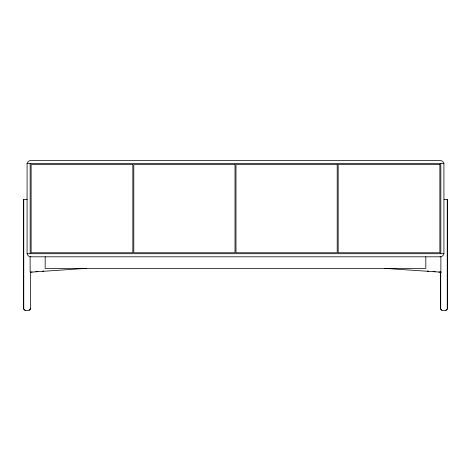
<?xml version="1.0" encoding="UTF-8"?>
<svg xmlns="http://www.w3.org/2000/svg" width="471" height="471" viewBox="0 0 471 471"><rect width="100%" height="100%" fill="white"/><g stroke="black" fill="none" stroke-linecap="round" stroke-linejoin="round"><path stroke-width="0.71" d="M30.291 308.782L29.861 309.641L28.731 310.342M447.091 309.235L445.684 310.342M28.937 310.342L30.067 309.641L30.497 308.782L30.497 272.108M445.613 310.413L446.838 309.824L447.45 308.782L447.45 199.492L444.082 199.492M30.697 272.138L32.146 272.02M35.767 271.72L37.945 271.537M42.29 271.178L43.738 271.06M86.423 268.352L30.12 272.203L30.12 256.801L440.88 256.801L440.88 272.203M30.933 256.801A3.945 3.945 0 0 1 27.082 253.716L27.082 163.614L443.918 163.614L443.918 253.716A3.945 3.945 0 0 1 440.067 256.801M27.13 199.492L23.55 199.492L23.55 308.782L24.162 309.824L25.387 310.413M27.082 253.716L443.918 253.716M441.18 272.203L384.577 268.352M25.958 310.466L28.089 310.466M442.911 310.466L445.042 310.466M427.262 271.06L428.71 271.178M433.055 271.537L435.233 271.72M438.854 272.02L441.027 272.203M442.269 310.342L441.321 309.824L440.709 308.782L440.709 272.108M442.063 310.342L441.115 309.824L440.503 308.782L440.503 272.108M25.316 310.342L24.368 309.824L23.756 308.782L23.756 199.492M447.244 199.492L447.244 308.782M440.838 163.614L440.838 253.716M425.819 256.801L425.819 268.352L45.181 268.352L45.181 256.801M30.162 163.614L30.162 253.716M27.082 163.614A3.945 3.945 0 0 1 30.933 160.534L440.067 160.534A3.945 3.945 0 0 1 443.918 163.614M132.834 164.573L31.127 164.573L31.127 252.756L132.834 252.756L132.834 164.573M235.017 164.573L133.793 164.573L133.793 252.756L235.017 252.756L235.017 164.573M337.207 164.573L235.983 164.573L235.983 252.756L337.207 252.756L337.207 164.573M439.873 164.573L338.166 164.573L338.166 252.756L439.873 252.756L439.873 164.573"/></g></svg>
